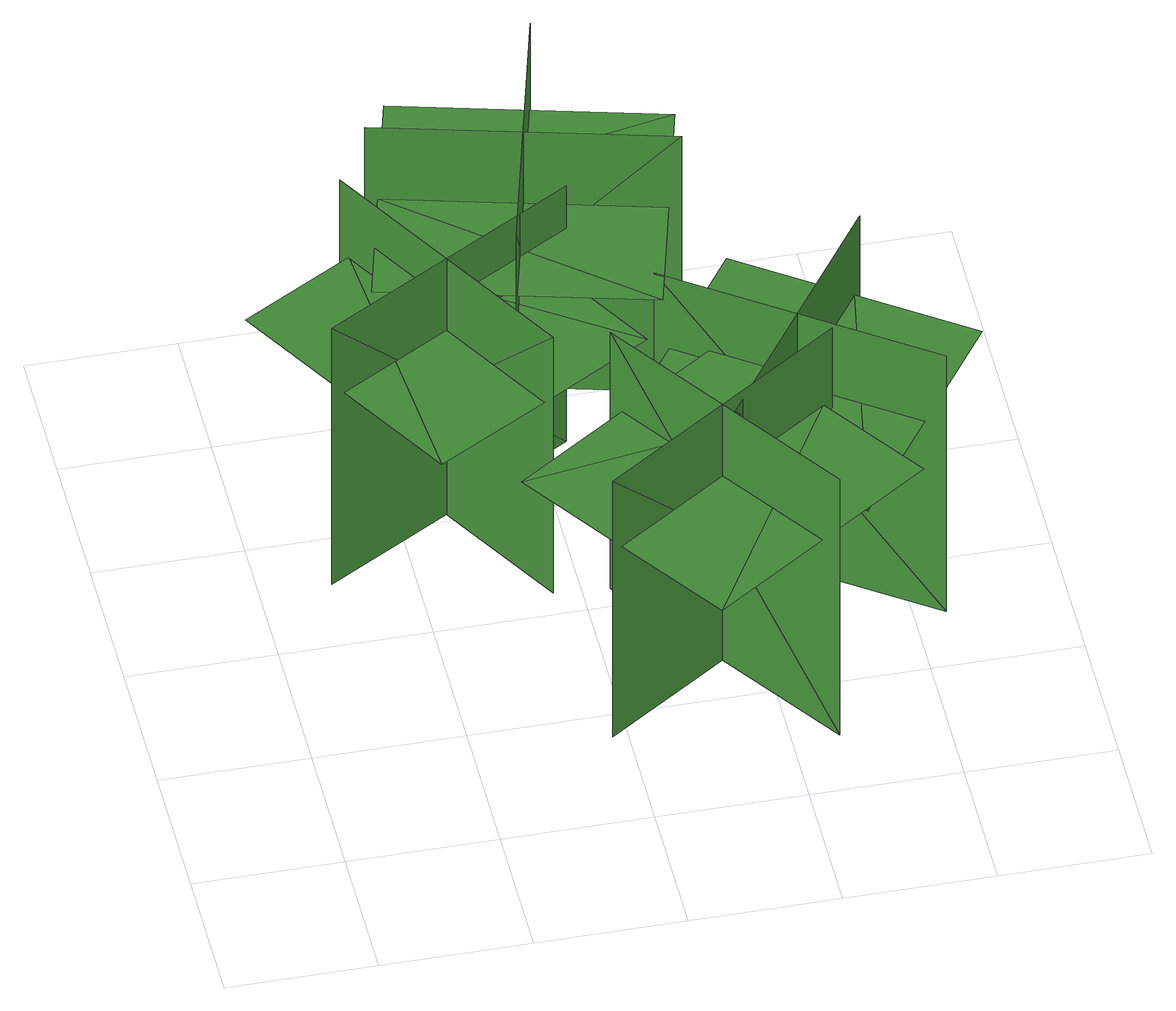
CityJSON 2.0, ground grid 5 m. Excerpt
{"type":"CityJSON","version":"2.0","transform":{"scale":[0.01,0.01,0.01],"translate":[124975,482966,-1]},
"CityObjects":{
"tree1":{"type":"SolitaryVegetationObject","geometry":[{"type":"MultiSurface","lod":"1","boundaries":[[[0,1,2]],[[0,2,3]],[[4,5,6]],[[4,6,7]],[[8,9,10]],[[8,10,11]],[[8,11,12]],[[8,12,13]]]}]},
"tree2":{"type":"SolitaryVegetationObject","geometry":[{"type":"MultiSurface","lod":"1","boundaries":[[[14,15,16]],[[14,16,17]],[[18,19,20]],[[18,20,21]],[[22,23,24]],[[22,24,25]],[[22,25,26]],[[22,26,27]]]}]},
"tree3":{"type":"SolitaryVegetationObject","geometry":[{"type":"MultiSurface","lod":"1","boundaries":[[[28,29,30]],[[28,30,31]],[[32,33,34]],[[32,34,35]],[[36,37,38]],[[36,38,39]],[[36,39,40]],[[36,40,41]]]}]},
"tree4":{"type":"SolitaryVegetationObject","geometry":[{"type":"MultiSurface","lod":"1","boundaries":[[[42,43,44]],[[42,44,45]],[[46,47,48]],[[46,48,49]],[[50,51,52]],[[50,52,53]],[[50,53,54]],[[50,54,55]]]}]}
},
"vertices":[
[1060,1602,251],[193,1100,251],[193,1100,1339],[1060,1602,1339],[366,1780,251],[868,912,251],[868,912,1339],[366,1780,1339],[387,1744,1036],[7,1525,1036],[469,728,1036],[848,947,1036],[1227,1167,1036],[766,1964,1036],
[1081,2240,375],[827,1270,375],[827,1270,1462],[1081,2240,1462],[467,1872,375],[1436,1619,375],[1436,1619,1462],[467,1872,1462],[506,1861,1160],[395,1437,1160],[1286,1205,1160],[1397,1629,1160],[1508,2053,1160],[617,2285,1160],
[1643,213,116],[1081,1043,116],[1081,1043,1203],[1643,213,1203],[1771,917,116],[941,356,116],[941,356,1203],[1771,917,1203],[1738,894,901],[1492,1257,901],[730,741,901],[975,378,901],[1221,16,901],[1983,532,901],
[2104,752,78],[1286,1330,78],[1286,1330,1165],[2104,752,1165],[1976,1456,78],[1397,638,78],[1397,638,1165],[1976,1456,1165],[1952,1423,863],[1594,1676,863],[1063,924,863],[1421,671,863],[1779,418,863],[2310,1170,863]
]}
